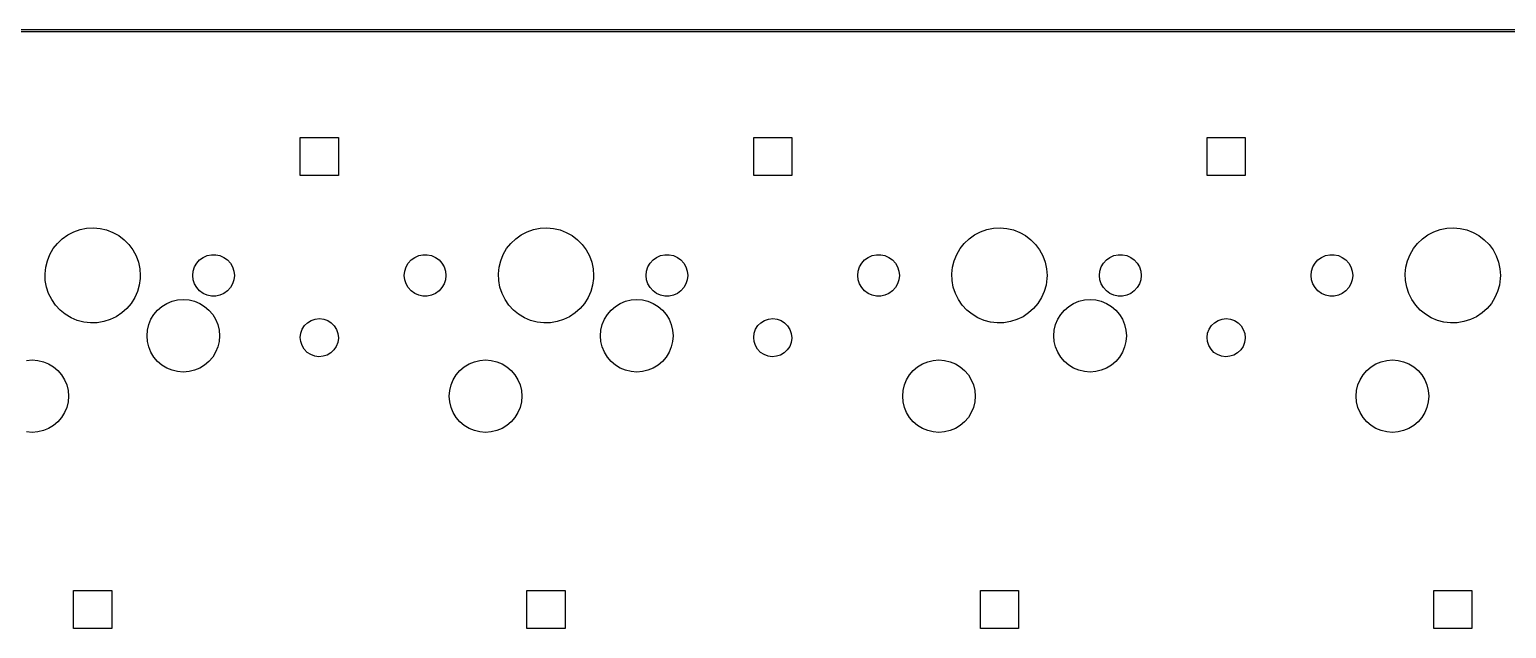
# Model space of a CAD drawing. Extents: x 64 to 386, y -179 to -50.
# Drawn here: x 155.6 to 217.6, y -75.7 to -50.5 of the extents above; entities that cross this region are included whole.
import ezdxf

# ---------------------------------------------------------------- set-up
doc = ezdxf.new("R2010")
doc.units = 0
doc.layers.add('BLACK', color=7, linetype='CONTINUOUS')

msp = doc.modelspace()

# ---------------------------------------------------------------- linework, layer by layer
at = {"layer": 'BLACK', "linetype": 'CONTINUOUS'}
for p, q in [((69.04, -50.46), (380.87, -50.46)), ((380.87, -50.56), (69.04, -50.56)), ((166.96, -56.6), (166.96, -55)), ((166.96, -55), (168.56, -55)), ((168.56, -55), (168.56, -56.6)), ((186.01, -56.6), (186.01, -55)), ((186.01, -55), (187.61, -55)), ((187.61, -55), (187.61, -56.6)), ((205.06, -56.6), (205.06, -55)), ((205.06, -55), (206.66, -55)), ((206.66, -55), (206.66, -56.6)), ((168.56, -56.6), (166.96, -56.6)), ((187.61, -56.6), (186.01, -56.6)), ((206.66, -56.6), (205.06, -56.6)), ((157.441, -58.9645), (157.707, -58.8709)), ((157.707, -58.8709), (157.984, -58.8158)), ((157.984, -58.8158), (158.266, -58.8002)), ((158.266, -58.8002), (158.548, -58.8246)), ((158.548, -58.8246), (158.823, -58.8884)), ((158.823, -58.8884), (159.087, -58.9903)), ((176.491, -58.9645), (176.757, -58.8709)), ((176.757, -58.8709), (177.034, -58.8158)), ((177.034, -58.8158), (177.316, -58.8002)), ((177.316, -58.8002), (177.598, -58.8246)), ((177.598, -58.8246), (177.873, -58.8884)), ((177.873, -58.8884), (178.137, -58.9903)), ((195.541, -58.9645), (195.807, -58.8709)), ((195.807, -58.8709), (196.084, -58.8158)), ((196.084, -58.8158), (196.366, -58.8002)), ((196.366, -58.8002), (196.648, -58.8246)), ((196.648, -58.8246), (196.923, -58.8884)), ((196.923, -58.8884), (197.187, -58.9903)), ((214.591, -58.9645), (214.857, -58.8709)), ((214.857, -58.8709), (215.134, -58.8158)), ((215.134, -58.8158), (215.416, -58.8002)), ((215.416, -58.8002), (215.698, -58.8246)), ((215.698, -58.8246), (215.973, -58.8884)), ((215.973, -58.8884), (216.237, -58.9903)), ((156.581, -59.6758), (156.756, -59.454)), ((156.756, -59.454), (156.96, -59.259)), ((156.96, -59.259), (157.19, -59.0947)), ((157.19, -59.0947), (157.441, -58.9645)), ((159.087, -58.9903), (159.333, -59.1284)), ((159.333, -59.1284), (159.558, -59.2998)), ((159.558, -59.2998), (159.756, -59.5011)), ((159.756, -59.5011), (159.924, -59.7283)), ((175.631, -59.6758), (175.806, -59.454)), ((175.806, -59.454), (176.01, -59.259)), ((176.01, -59.259), (176.24, -59.0947)), ((176.24, -59.0947), (176.491, -58.9645)), ((178.137, -58.9903), (178.383, -59.1284)), ((178.383, -59.1284), (178.608, -59.2998)), ((178.608, -59.2998), (178.806, -59.5011)), ((178.806, -59.5011), (178.974, -59.7283)), ((194.681, -59.6758), (194.856, -59.454)), ((194.856, -59.454), (195.06, -59.259)), ((195.06, -59.259), (195.29, -59.0947)), ((195.29, -59.0947), (195.541, -58.9645)), ((197.187, -58.9903), (197.433, -59.1284)), ((197.433, -59.1284), (197.658, -59.2998)), ((197.658, -59.2998), (197.856, -59.5011)), ((197.856, -59.5011), (198.024, -59.7283)), ((213.731, -59.6758), (213.906, -59.454)), ((213.906, -59.454), (214.11, -59.259)), ((214.11, -59.259), (214.34, -59.0947)), ((214.34, -59.0947), (214.591, -58.9645)), ((216.237, -58.9903), (216.483, -59.1284)), ((216.483, -59.1284), (216.708, -59.2998)), ((216.708, -59.2998), (216.906, -59.5011)), ((216.906, -59.5011), (217.074, -59.7283)), ((156.265, -60.4561), (156.333, -60.182)), ((156.333, -60.182), (156.439, -59.9201)), ((156.439, -59.9201), (156.581, -59.6758)), ((159.924, -59.7283), (160.058, -59.977)), ((160.058, -59.977), (160.156, -60.242)), ((162.607, -60.2857), (162.73, -60.1497)), ((162.73, -60.1497), (162.877, -60.0422)), ((162.877, -60.0422), (163.045, -59.9678)), ((163.045, -59.9678), (163.224, -59.9298)), ((163.224, -59.9298), (163.406, -59.9298)), ((163.406, -59.9298), (163.585, -59.9678)), ((163.585, -59.9678), (163.752, -60.0422)), ((163.752, -60.0422), (163.9, -60.1497)), ((163.9, -60.1497), (164.023, -60.2857)), ((171.497, -60.2857), (171.62, -60.1497)), ((171.62, -60.1497), (171.767, -60.0422)), ((171.767, -60.0422), (171.935, -59.9678)), ((171.935, -59.9678), (172.114, -59.9298)), ((172.114, -59.9298), (172.296, -59.9298)), ((172.296, -59.9298), (172.475, -59.9678)), ((172.475, -59.9678), (172.642, -60.0422)), ((172.642, -60.0422), (172.79, -60.1497)), ((172.79, -60.1497), (172.913, -60.2857)), ((175.315, -60.4561), (175.383, -60.182)), ((175.383, -60.182), (175.489, -59.9201)), ((175.489, -59.9201), (175.631, -59.6758)), ((178.974, -59.7283), (179.108, -59.977)), ((179.108, -59.977), (179.206, -60.242)), ((181.657, -60.2857), (181.78, -60.1497)), ((181.78, -60.1497), (181.927, -60.0422)), ((181.927, -60.0422), (182.095, -59.9678)), ((182.095, -59.9678), (182.274, -59.9298)), ((182.274, -59.9298), (182.456, -59.9298)), ((182.456, -59.9298), (182.635, -59.9678)), ((182.635, -59.9678), (182.802, -60.0422)), ((182.802, -60.0422), (182.95, -60.1497)), ((182.95, -60.1497), (183.073, -60.2857)), ((190.547, -60.2857), (190.67, -60.1497)), ((190.67, -60.1497), (190.817, -60.0422)), ((190.817, -60.0422), (190.985, -59.9678)), ((190.985, -59.9678), (191.164, -59.9298)), ((191.164, -59.9298), (191.346, -59.9298)), ((191.346, -59.9298), (191.525, -59.9678)), ((191.525, -59.9678), (191.692, -60.0422)), ((191.692, -60.0422), (191.84, -60.1497)), ((191.84, -60.1497), (191.963, -60.2857)), ((194.365, -60.4561), (194.433, -60.182)), ((194.433, -60.182), (194.539, -59.9201)), ((194.539, -59.9201), (194.681, -59.6758)), ((198.024, -59.7283), (198.158, -59.977)), ((198.158, -59.977), (198.256, -60.242)), ((200.707, -60.2857), (200.83, -60.1497)), ((200.83, -60.1497), (200.977, -60.0422)), ((200.977, -60.0422), (201.145, -59.9678)), ((201.145, -59.9678), (201.324, -59.9298)), ((201.324, -59.9298), (201.506, -59.9298)), ((201.506, -59.9298), (201.685, -59.9678)), ((201.685, -59.9678), (201.852, -60.0422)), ((201.852, -60.0422), (202, -60.1497)), ((202, -60.1497), (202.123, -60.2857)), ((209.597, -60.2857), (209.72, -60.1497)), ((209.72, -60.1497), (209.867, -60.0422)), ((209.867, -60.0422), (210.035, -59.9678)), ((210.035, -59.9678), (210.214, -59.9298)), ((210.214, -59.9298), (210.396, -59.9298)), ((210.396, -59.9298), (210.575, -59.9678)), ((210.575, -59.9678), (210.742, -60.0422)), ((210.742, -60.0422), (210.89, -60.1497)), ((210.89, -60.1497), (211.013, -60.2857)), ((213.415, -60.4561), (213.483, -60.182)), ((213.483, -60.182), (213.589, -59.9201)), ((213.589, -59.9201), (213.731, -59.6758)), ((217.074, -59.7283), (217.208, -59.977)), ((217.208, -59.977), (217.306, -60.242)), ((156.236, -60.7372), (156.265, -60.4561)), ((156.247, -61.0195), (156.236, -60.7372)), ((160.156, -60.242), (160.215, -60.5182)), ((160.215, -60.5182), (160.235, -60.8)), ((160.235, -60.8), (160.231, -60.9256)), ((162.44, -60.8), (162.459, -60.6181)), ((162.459, -60.9819), (162.44, -60.8)), ((162.459, -60.6181), (162.516, -60.4441)), ((162.516, -60.4441), (162.607, -60.2857)), ((164.023, -60.2857), (164.114, -60.4441)), ((164.114, -60.4441), (164.171, -60.6181)), ((164.171, -60.6181), (164.19, -60.8)), ((164.19, -60.8), (164.171, -60.9819)), ((171.33, -60.8), (171.349, -60.6181)), ((171.349, -60.9819), (171.33, -60.8)), ((171.349, -60.6181), (171.406, -60.4441)), ((171.406, -60.4441), (171.497, -60.2857)), ((172.913, -60.2857), (173.004, -60.4441)), ((173.004, -60.4441), (173.061, -60.6181)), ((173.061, -60.6181), (173.08, -60.8)), ((173.08, -60.8), (173.061, -60.9819)), ((175.286, -60.7372), (175.315, -60.4561)), ((175.297, -61.0195), (175.286, -60.7372)), ((179.206, -60.242), (179.265, -60.5182)), ((179.265, -60.5182), (179.285, -60.8)), ((179.285, -60.8), (179.281, -60.9256)), ((181.49, -60.8), (181.509, -60.6181)), ((181.509, -60.9819), (181.49, -60.8)), ((181.509, -60.6181), (181.566, -60.4441)), ((181.566, -60.4441), (181.657, -60.2857)), ((183.073, -60.2857), (183.164, -60.4441)), ((183.164, -60.4441), (183.221, -60.6181)), ((183.221, -60.6181), (183.24, -60.8)), ((183.24, -60.8), (183.221, -60.9819)), ((190.38, -60.8), (190.399, -60.6181)), ((190.399, -60.9819), (190.38, -60.8)), ((190.399, -60.6181), (190.456, -60.4441)), ((190.456, -60.4441), (190.547, -60.2857)), ((191.963, -60.2857), (192.054, -60.4441)), ((192.054, -60.4441), (192.111, -60.6181)), ((192.111, -60.6181), (192.13, -60.8)), ((192.13, -60.8), (192.111, -60.9819)), ((194.336, -60.7372), (194.365, -60.4561)), ((194.347, -61.0195), (194.336, -60.7372)), ((198.256, -60.242), (198.315, -60.5182)), ((198.315, -60.5182), (198.335, -60.8)), ((198.335, -60.8), (198.331, -60.9256)), ((200.54, -60.8), (200.559, -60.6181)), ((200.559, -60.9819), (200.54, -60.8)), ((200.559, -60.6181), (200.616, -60.4441)), ((200.616, -60.4441), (200.707, -60.2857)), ((202.123, -60.2857), (202.214, -60.4441)), ((202.214, -60.4441), (202.271, -60.6181)), ((202.271, -60.6181), (202.29, -60.8)), ((202.29, -60.8), (202.271, -60.9819)), ((209.43, -60.8), (209.449, -60.6181)), ((209.449, -60.9819), (209.43, -60.8)), ((209.449, -60.6181), (209.506, -60.4441)), ((209.506, -60.4441), (209.597, -60.2857)), ((211.013, -60.2857), (211.104, -60.4441)), ((211.104, -60.4441), (211.161, -60.6181)), ((211.161, -60.6181), (211.18, -60.8)), ((211.18, -60.8), (211.161, -60.9819)), ((213.386, -60.7372), (213.415, -60.4561)), ((213.397, -61.0195), (213.386, -60.7372)), ((217.306, -60.242), (217.365, -60.5182)), ((217.365, -60.5182), (217.385, -60.8)), ((217.385, -60.8), (217.381, -60.9256)), ((156.298, -61.2974), (156.247, -61.0195)), ((156.387, -61.5654), (156.298, -61.2974)), ((160.193, -61.2056), (160.117, -61.4775)), ((160.231, -60.9256), (160.193, -61.2056)), ((162.516, -61.1559), (162.459, -60.9819)), ((162.607, -61.3143), (162.516, -61.1559)), ((162.73, -61.4503), (162.607, -61.3143)), ((164.023, -61.3143), (163.9, -61.4503)), ((164.114, -61.1559), (164.023, -61.3143)), ((164.171, -60.9819), (164.114, -61.1559)), ((171.406, -61.1559), (171.349, -60.9819)), ((171.497, -61.3143), (171.406, -61.1559)), ((171.62, -61.4503), (171.497, -61.3143)), ((172.913, -61.3143), (172.79, -61.4503)), ((173.004, -61.1559), (172.913, -61.3143)), ((173.061, -60.9819), (173.004, -61.1559)), ((175.348, -61.2974), (175.297, -61.0195)), ((175.437, -61.5654), (175.348, -61.2974)), ((179.243, -61.2056), (179.167, -61.4775)), ((179.281, -60.9256), (179.243, -61.2056)), ((181.566, -61.1559), (181.509, -60.9819)), ((181.657, -61.3143), (181.566, -61.1559)), ((181.78, -61.4503), (181.657, -61.3143)), ((183.073, -61.3143), (182.95, -61.4503)), ((183.164, -61.1559), (183.073, -61.3143)), ((183.221, -60.9819), (183.164, -61.1559)), ((190.456, -61.1559), (190.399, -60.9819)), ((190.547, -61.3143), (190.456, -61.1559)), ((190.67, -61.4503), (190.547, -61.3143)), ((191.963, -61.3143), (191.84, -61.4503)), ((192.054, -61.1559), (191.963, -61.3143)), ((192.111, -60.9819), (192.054, -61.1559)), ((194.398, -61.2974), (194.347, -61.0195)), ((194.487, -61.5654), (194.398, -61.2974)), ((198.293, -61.2056), (198.217, -61.4775)), ((198.331, -60.9256), (198.293, -61.2056)), ((200.616, -61.1559), (200.559, -60.9819)), ((200.707, -61.3143), (200.616, -61.1559)), ((200.83, -61.4503), (200.707, -61.3143)), ((202.123, -61.3143), (202, -61.4503)), ((202.214, -61.1559), (202.123, -61.3143)), ((202.271, -60.9819), (202.214, -61.1559)), ((209.506, -61.1559), (209.449, -60.9819)), ((209.597, -61.3143), (209.506, -61.1559)), ((209.72, -61.4503), (209.597, -61.3143)), ((211.013, -61.3143), (210.89, -61.4503)), ((211.104, -61.1559), (211.013, -61.3143)), ((211.161, -60.9819), (211.104, -61.1559)), ((213.448, -61.2974), (213.397, -61.0195)), ((213.537, -61.5654), (213.448, -61.2974)), ((217.343, -61.2056), (217.267, -61.4775)), ((217.381, -60.9256), (217.343, -61.2056)), ((156.514, -61.8181), (156.387, -61.5654)), ((156.674, -62.0505), (156.514, -61.8181)), ((156.866, -62.2579), (156.674, -62.0505)), ((159.853, -61.9756), (159.671, -62.1918)), ((160.003, -61.7359), (159.853, -61.9756)), ((160.117, -61.4775), (160.003, -61.7359)), ((161.149, -62.1062), (161.353, -61.9812)), ((161.353, -61.9812), (161.574, -61.8896)), ((161.574, -61.8896), (161.806, -61.8338)), ((161.806, -61.8338), (162.045, -61.815)), ((162.045, -61.815), (162.284, -61.8338)), ((162.284, -61.8338), (162.516, -61.8896)), ((162.516, -61.8896), (162.737, -61.9812)), ((162.877, -61.5578), (162.73, -61.4503)), ((162.737, -61.9812), (162.941, -62.1062)), ((163.045, -61.6322), (162.877, -61.5578)), ((163.224, -61.6702), (163.045, -61.6322)), ((163.406, -61.6702), (163.224, -61.6702)), ((163.585, -61.6322), (163.406, -61.6702)), ((163.752, -61.5578), (163.585, -61.6322)), ((163.9, -61.4503), (163.752, -61.5578)), ((171.767, -61.5578), (171.62, -61.4503)), ((171.935, -61.6322), (171.767, -61.5578)), ((172.114, -61.6702), (171.935, -61.6322)), ((172.296, -61.6702), (172.114, -61.6702)), ((172.475, -61.6322), (172.296, -61.6702)), ((172.642, -61.5578), (172.475, -61.6322)), ((172.79, -61.4503), (172.642, -61.5578)), ((175.564, -61.8181), (175.437, -61.5654)), ((175.724, -62.0505), (175.564, -61.8181)), ((175.916, -62.2579), (175.724, -62.0505)), ((178.903, -61.9756), (178.721, -62.1918)), ((179.053, -61.7359), (178.903, -61.9756)), ((179.167, -61.4775), (179.053, -61.7359)), ((180.199, -62.1062), (180.403, -61.9812)), ((180.403, -61.9812), (180.624, -61.8896)), ((180.624, -61.8896), (180.856, -61.8338)), ((180.856, -61.8338), (181.095, -61.815)), ((181.095, -61.815), (181.334, -61.8338)), ((181.334, -61.8338), (181.566, -61.8896)), ((181.566, -61.8896), (181.787, -61.9812)), ((181.927, -61.5578), (181.78, -61.4503)), ((181.787, -61.9812), (181.991, -62.1062)), ((182.095, -61.6322), (181.927, -61.5578)), ((182.274, -61.6702), (182.095, -61.6322)), ((182.456, -61.6702), (182.274, -61.6702)), ((182.635, -61.6322), (182.456, -61.6702)), ((182.802, -61.5578), (182.635, -61.6322)), ((182.95, -61.4503), (182.802, -61.5578)), ((190.817, -61.5578), (190.67, -61.4503)), ((190.985, -61.6322), (190.817, -61.5578)), ((191.164, -61.6702), (190.985, -61.6322)), ((191.346, -61.6702), (191.164, -61.6702)), ((191.525, -61.6322), (191.346, -61.6702)), ((191.692, -61.5578), (191.525, -61.6322)), ((191.84, -61.4503), (191.692, -61.5578)), ((194.614, -61.8181), (194.487, -61.5654)), ((194.774, -62.0505), (194.614, -61.8181)), ((194.966, -62.2579), (194.774, -62.0505)), ((197.953, -61.9756), (197.771, -62.1918)), ((198.103, -61.7359), (197.953, -61.9756)), ((198.217, -61.4775), (198.103, -61.7359)), ((199.249, -62.1062), (199.453, -61.9812)), ((199.453, -61.9812), (199.674, -61.8896)), ((199.674, -61.8896), (199.906, -61.8338)), ((199.906, -61.8338), (200.145, -61.815)), ((200.145, -61.815), (200.384, -61.8338)), ((200.384, -61.8338), (200.616, -61.8896)), ((200.616, -61.8896), (200.837, -61.9812)), ((200.977, -61.5578), (200.83, -61.4503)), ((200.837, -61.9812), (201.041, -62.1062)), ((201.145, -61.6322), (200.977, -61.5578)), ((201.324, -61.6702), (201.145, -61.6322)), ((201.506, -61.6702), (201.324, -61.6702)), ((201.685, -61.6322), (201.506, -61.6702)), ((201.852, -61.5578), (201.685, -61.6322)), ((202, -61.4503), (201.852, -61.5578)), ((209.867, -61.5578), (209.72, -61.4503)), ((210.035, -61.6322), (209.867, -61.5578)), ((210.214, -61.6702), (210.035, -61.6322)), ((210.396, -61.6702), (210.214, -61.6702)), ((210.575, -61.6322), (210.396, -61.6702)), ((210.742, -61.5578), (210.575, -61.6322)), ((210.89, -61.4503), (210.742, -61.5578)), ((213.664, -61.8181), (213.537, -61.5654)), ((213.824, -62.0505), (213.664, -61.8181)), ((214.016, -62.2579), (213.824, -62.0505)), ((217.003, -61.9756), (216.821, -62.1918)), ((217.153, -61.7359), (217.003, -61.9756)), ((217.267, -61.4775), (217.153, -61.7359)), ((157.085, -62.4363), (156.866, -62.2579)), ((157.327, -62.582), (157.085, -62.4363)), ((157.587, -62.6922), (157.327, -62.582)), ((158.971, -62.6596), (158.702, -62.7447)), ((159.226, -62.5373), (158.971, -62.6596)), ((159.461, -62.3803), (159.226, -62.5373)), ((159.671, -62.1918), (159.461, -62.3803)), ((160.595, -62.8687), (160.686, -62.6477)), ((160.686, -62.6477), (160.811, -62.4436)), ((160.811, -62.4436), (160.967, -62.2617)), ((160.967, -62.2617), (161.149, -62.1062)), ((162.941, -62.1062), (163.123, -62.2617)), ((163.123, -62.2617), (163.279, -62.4436)), ((163.279, -62.4436), (163.404, -62.6477)), ((163.404, -62.6477), (163.495, -62.8687)), ((167.419, -62.6961), (167.588, -62.6387)), ((167.588, -62.6387), (167.766, -62.62)), ((167.766, -62.62), (167.943, -62.6411)), ((167.943, -62.6411), (168.111, -62.701)), ((176.135, -62.4363), (175.916, -62.2579)), ((176.377, -62.582), (176.135, -62.4363)), ((176.637, -62.6922), (176.377, -62.582)), ((178.021, -62.6596), (177.752, -62.7447)), ((178.276, -62.5373), (178.021, -62.6596)), ((178.511, -62.3803), (178.276, -62.5373)), ((178.721, -62.1918), (178.511, -62.3803)), ((179.645, -62.8687), (179.736, -62.6477)), ((179.736, -62.6477), (179.861, -62.4436)), ((179.861, -62.4436), (180.017, -62.2617)), ((180.017, -62.2617), (180.199, -62.1062)), ((181.991, -62.1062), (182.173, -62.2617)), ((182.173, -62.2617), (182.329, -62.4436)), ((182.329, -62.4436), (182.454, -62.6477)), ((182.454, -62.6477), (182.545, -62.8687)), ((186.469, -62.6961), (186.638, -62.6387)), ((186.638, -62.6387), (186.816, -62.62)), ((186.816, -62.62), (186.993, -62.6411)), ((186.993, -62.6411), (187.161, -62.701)), ((195.185, -62.4363), (194.966, -62.2579)), ((195.427, -62.582), (195.185, -62.4363)), ((195.687, -62.6922), (195.427, -62.582)), ((197.071, -62.6596), (196.802, -62.7447)), ((197.326, -62.5373), (197.071, -62.6596)), ((197.561, -62.3803), (197.326, -62.5373)), ((197.771, -62.1918), (197.561, -62.3803)), ((198.695, -62.8687), (198.786, -62.6477)), ((198.786, -62.6477), (198.911, -62.4436)), ((198.911, -62.4436), (199.067, -62.2617)), ((199.067, -62.2617), (199.249, -62.1062)), ((201.041, -62.1062), (201.223, -62.2617)), ((201.223, -62.2617), (201.379, -62.4436)), ((201.379, -62.4436), (201.504, -62.6477)), ((201.504, -62.6477), (201.595, -62.8687)), ((205.519, -62.6961), (205.688, -62.6387)), ((205.688, -62.6387), (205.866, -62.62)), ((205.866, -62.62), (206.043, -62.6411)), ((206.043, -62.6411), (206.211, -62.701)), ((214.235, -62.4363), (214.016, -62.2579)), ((214.477, -62.582), (214.235, -62.4363)), ((214.737, -62.6922), (214.477, -62.582)), ((216.121, -62.6596), (215.852, -62.7447)), ((216.376, -62.5373), (216.121, -62.6596)), ((216.611, -62.3803), (216.376, -62.5373)), ((216.821, -62.1918), (216.611, -62.3803)), ((157.86, -62.7646), (157.587, -62.6922)), ((158.141, -62.7978), (157.86, -62.7646)), ((158.423, -62.7911), (158.141, -62.7978)), ((158.702, -62.7447), (158.423, -62.7911)), ((160.52, -63.34), (160.539, -63.1014)), ((160.539, -63.1014), (160.595, -62.8687)), ((163.495, -62.8687), (163.551, -63.1014)), ((163.551, -63.1014), (163.57, -63.34)), ((166.96, -63.4088), (166.982, -63.2319)), ((166.982, -63.2319), (167.043, -63.0643)), ((167.043, -63.0643), (167.14, -62.9144)), ((167.14, -62.9144), (167.267, -62.7896)), ((167.267, -62.7896), (167.419, -62.6961)), ((168.111, -62.701), (168.261, -62.7965)), ((168.261, -62.7965), (168.387, -62.9231)), ((168.387, -62.9231), (168.481, -63.0743)), ((168.481, -63.0743), (168.54, -63.2428)), ((168.54, -63.2428), (168.56, -63.42)), ((176.91, -62.7646), (176.637, -62.6922)), ((177.191, -62.7978), (176.91, -62.7646)), ((177.473, -62.7911), (177.191, -62.7978)), ((177.752, -62.7447), (177.473, -62.7911)), ((179.57, -63.34), (179.589, -63.1014)), ((179.589, -63.1014), (179.645, -62.8687)), ((182.545, -62.8687), (182.601, -63.1014)), ((182.601, -63.1014), (182.62, -63.34)), ((186.01, -63.4088), (186.032, -63.2319)), ((186.032, -63.2319), (186.093, -63.0643)), ((186.093, -63.0643), (186.19, -62.9144)), ((186.19, -62.9144), (186.317, -62.7896)), ((186.317, -62.7896), (186.469, -62.6961)), ((187.161, -62.701), (187.311, -62.7965)), ((187.311, -62.7965), (187.437, -62.9231)), ((187.437, -62.9231), (187.531, -63.0743)), ((187.531, -63.0743), (187.59, -63.2428)), ((187.59, -63.2428), (187.61, -63.42)), ((195.96, -62.7646), (195.687, -62.6922)), ((196.241, -62.7978), (195.96, -62.7646)), ((196.523, -62.7911), (196.241, -62.7978)), ((196.802, -62.7447), (196.523, -62.7911)), ((198.62, -63.34), (198.639, -63.1014)), ((198.639, -63.1014), (198.695, -62.8687)), ((201.595, -62.8687), (201.651, -63.1014)), ((201.651, -63.1014), (201.67, -63.34)), ((205.06, -63.4088), (205.082, -63.2319)), ((205.082, -63.2319), (205.143, -63.0643)), ((205.143, -63.0643), (205.24, -62.9144)), ((205.24, -62.9144), (205.367, -62.7896)), ((205.367, -62.7896), (205.519, -62.6961)), ((206.211, -62.701), (206.361, -62.7965)), ((206.361, -62.7965), (206.487, -62.9231)), ((206.487, -62.9231), (206.581, -63.0743)), ((206.581, -63.0743), (206.64, -63.2428)), ((206.64, -63.2428), (206.66, -63.42)), ((215.01, -62.7646), (214.737, -62.6922)), ((215.291, -62.7978), (215.01, -62.7646)), ((215.573, -62.7911), (215.291, -62.7978)), ((215.852, -62.7447), (215.573, -62.7911)), ((160.539, -63.5786), (160.52, -63.34)), ((160.595, -63.8113), (160.539, -63.5786)), ((160.686, -64.0323), (160.595, -63.8113)), ((163.495, -63.8113), (163.404, -64.0323)), ((163.551, -63.5786), (163.495, -63.8113)), ((163.57, -63.34), (163.551, -63.5786)), ((166.977, -63.5863), (166.96, -63.4088)), ((167.034, -63.7556), (166.977, -63.5863)), ((167.126, -63.9081), (167.034, -63.7556)), ((167.25, -64.0364), (167.126, -63.9081)), ((168.472, -63.7857), (168.373, -63.9342)), ((168.535, -63.619), (168.472, -63.7857)), ((168.56, -63.4423), (168.535, -63.619)), ((168.56, -63.42), (168.56, -63.4423)), ((179.589, -63.5786), (179.57, -63.34)), ((179.645, -63.8113), (179.589, -63.5786)), ((179.736, -64.0323), (179.645, -63.8113)), ((182.545, -63.8113), (182.454, -64.0323)), ((182.601, -63.5786), (182.545, -63.8113)), ((182.62, -63.34), (182.601, -63.5786)), ((186.027, -63.5863), (186.01, -63.4088)), ((186.084, -63.7556), (186.027, -63.5863)), ((186.176, -63.9081), (186.084, -63.7556)), ((186.3, -64.0364), (186.176, -63.9081)), ((187.522, -63.7857), (187.423, -63.9342)), ((187.585, -63.619), (187.522, -63.7857)), ((187.61, -63.4423), (187.585, -63.619)), ((187.61, -63.42), (187.61, -63.4423)), ((198.639, -63.5786), (198.62, -63.34)), ((198.695, -63.8113), (198.639, -63.5786)), ((198.786, -64.0323), (198.695, -63.8113)), ((201.595, -63.8113), (201.504, -64.0323)), ((201.651, -63.5786), (201.595, -63.8113)), ((201.67, -63.34), (201.651, -63.5786)), ((205.077, -63.5863), (205.06, -63.4088)), ((205.134, -63.7556), (205.077, -63.5863)), ((205.226, -63.9081), (205.134, -63.7556)), ((205.35, -64.0364), (205.226, -63.9081)), ((206.572, -63.7857), (206.473, -63.9342)), ((206.635, -63.619), (206.572, -63.7857)), ((206.66, -63.4423), (206.635, -63.619)), ((206.66, -63.42), (206.66, -63.4423)), ((155.456, -64.3738), (155.695, -64.355)), ((155.695, -64.355), (155.934, -64.3738)), ((155.934, -64.3738), (156.166, -64.4296)), ((156.166, -64.4296), (156.387, -64.5212)), ((156.387, -64.5212), (156.591, -64.6462)), ((160.811, -64.2364), (160.686, -64.0323)), ((160.967, -64.4183), (160.811, -64.2364)), ((161.149, -64.5738), (160.967, -64.4183)), ((163.123, -64.4183), (162.941, -64.5738)), ((163.279, -64.2364), (163.123, -64.4183)), ((163.404, -64.0323), (163.279, -64.2364)), ((167.399, -64.1341), (167.25, -64.0364)), ((167.566, -64.1962), (167.399, -64.1341)), ((167.743, -64.2198), (167.566, -64.1962)), ((167.921, -64.2037), (167.743, -64.2198)), ((168.09, -64.1485), (167.921, -64.2037)), ((168.244, -64.0572), (168.09, -64.1485)), ((168.373, -63.9342), (168.244, -64.0572)), ((173.849, -64.6462), (174.053, -64.5212)), ((174.053, -64.5212), (174.274, -64.4296)), ((174.274, -64.4296), (174.506, -64.3738)), ((174.506, -64.3738), (174.745, -64.355)), ((174.745, -64.355), (174.984, -64.3738)), ((174.984, -64.3738), (175.216, -64.4296)), ((175.216, -64.4296), (175.437, -64.5212)), ((175.437, -64.5212), (175.641, -64.6462)), ((179.861, -64.2364), (179.736, -64.0323)), ((180.017, -64.4183), (179.861, -64.2364)), ((180.199, -64.5738), (180.017, -64.4183)), ((182.173, -64.4183), (181.991, -64.5738)), ((182.329, -64.2364), (182.173, -64.4183)), ((182.454, -64.0323), (182.329, -64.2364)), ((186.449, -64.1341), (186.3, -64.0364)), ((186.616, -64.1962), (186.449, -64.1341)), ((186.793, -64.2198), (186.616, -64.1962)), ((186.971, -64.2037), (186.793, -64.2198)), ((187.14, -64.1485), (186.971, -64.2037)), ((187.294, -64.0572), (187.14, -64.1485)), ((187.423, -63.9342), (187.294, -64.0572)), ((192.899, -64.6462), (193.103, -64.5212)), ((193.103, -64.5212), (193.324, -64.4296)), ((193.324, -64.4296), (193.556, -64.3738)), ((193.556, -64.3738), (193.795, -64.355)), ((193.795, -64.355), (194.034, -64.3738)), ((194.034, -64.3738), (194.266, -64.4296)), ((194.266, -64.4296), (194.487, -64.5212)), ((194.487, -64.5212), (194.691, -64.6462)), ((198.911, -64.2364), (198.786, -64.0323)), ((199.067, -64.4183), (198.911, -64.2364)), ((199.249, -64.5738), (199.067, -64.4183)), ((201.223, -64.4183), (201.041, -64.5738)), ((201.379, -64.2364), (201.223, -64.4183)), ((201.504, -64.0323), (201.379, -64.2364)), ((205.499, -64.1341), (205.35, -64.0364)), ((205.666, -64.1962), (205.499, -64.1341)), ((205.843, -64.2198), (205.666, -64.1962)), ((206.021, -64.2037), (205.843, -64.2198)), ((206.19, -64.1485), (206.021, -64.2037)), ((206.344, -64.0572), (206.19, -64.1485)), ((206.473, -63.9342), (206.344, -64.0572)), ((211.949, -64.6462), (212.153, -64.5212)), ((212.153, -64.5212), (212.374, -64.4296)), ((212.374, -64.4296), (212.606, -64.3738)), ((212.606, -64.3738), (212.845, -64.355)), ((212.845, -64.355), (213.084, -64.3738)), ((213.084, -64.3738), (213.316, -64.4296)), ((213.316, -64.4296), (213.537, -64.5212)), ((213.537, -64.5212), (213.741, -64.6462)), ((156.591, -64.6462), (156.773, -64.8017)), ((156.773, -64.8017), (156.929, -64.9836)), ((156.929, -64.9836), (157.054, -65.1877)), ((161.353, -64.6988), (161.149, -64.5738)), ((161.574, -64.7904), (161.353, -64.6988)), ((161.806, -64.8462), (161.574, -64.7904)), ((162.045, -64.865), (161.806, -64.8462)), ((162.284, -64.8462), (162.045, -64.865)), ((162.516, -64.7904), (162.284, -64.8462)), ((162.737, -64.6988), (162.516, -64.7904)), ((162.941, -64.5738), (162.737, -64.6988)), ((173.386, -65.1877), (173.511, -64.9836)), ((173.511, -64.9836), (173.667, -64.8017)), ((173.667, -64.8017), (173.849, -64.6462)), ((175.641, -64.6462), (175.823, -64.8017)), ((175.823, -64.8017), (175.979, -64.9836)), ((175.979, -64.9836), (176.104, -65.1877)), ((180.403, -64.6988), (180.199, -64.5738)), ((180.624, -64.7904), (180.403, -64.6988)), ((180.856, -64.8462), (180.624, -64.7904)), ((181.095, -64.865), (180.856, -64.8462)), ((181.334, -64.8462), (181.095, -64.865)), ((181.566, -64.7904), (181.334, -64.8462)), ((181.787, -64.6988), (181.566, -64.7904)), ((181.991, -64.5738), (181.787, -64.6988)), ((192.436, -65.1877), (192.561, -64.9836)), ((192.561, -64.9836), (192.717, -64.8017)), ((192.717, -64.8017), (192.899, -64.6462)), ((194.691, -64.6462), (194.873, -64.8017)), ((194.873, -64.8017), (195.029, -64.9836)), ((195.029, -64.9836), (195.154, -65.1877)), ((199.453, -64.6988), (199.249, -64.5738)), ((199.674, -64.7904), (199.453, -64.6988)), ((199.906, -64.8462), (199.674, -64.7904)), ((200.145, -64.865), (199.906, -64.8462)), ((200.384, -64.8462), (200.145, -64.865)), ((200.616, -64.7904), (200.384, -64.8462)), ((200.837, -64.6988), (200.616, -64.7904)), ((201.041, -64.5738), (200.837, -64.6988)), ((211.486, -65.1877), (211.611, -64.9836)), ((211.611, -64.9836), (211.767, -64.8017)), ((211.767, -64.8017), (211.949, -64.6462)), ((213.741, -64.6462), (213.923, -64.8017)), ((213.923, -64.8017), (214.079, -64.9836)), ((214.079, -64.9836), (214.204, -65.1877)), ((157.054, -65.1877), (157.145, -65.4087)), ((157.145, -65.4087), (157.201, -65.6414)), ((157.201, -65.6414), (157.22, -65.88)), ((173.22, -65.88), (173.239, -65.6414)), ((173.239, -65.6414), (173.295, -65.4087)), ((173.295, -65.4087), (173.386, -65.1877)), ((176.104, -65.1877), (176.195, -65.4087)), ((176.195, -65.4087), (176.251, -65.6414)), ((176.251, -65.6414), (176.27, -65.88)), ((192.27, -65.88), (192.289, -65.6414)), ((192.289, -65.6414), (192.345, -65.4087)), ((192.345, -65.4087), (192.436, -65.1877)), ((195.154, -65.1877), (195.245, -65.4087)), ((195.245, -65.4087), (195.301, -65.6414)), ((195.301, -65.6414), (195.32, -65.88)), ((211.32, -65.88), (211.339, -65.6414)), ((211.339, -65.6414), (211.395, -65.4087)), ((211.395, -65.4087), (211.486, -65.1877)), ((214.204, -65.1877), (214.295, -65.4087)), ((214.295, -65.4087), (214.351, -65.6414)), ((214.351, -65.6414), (214.37, -65.88)), ((157.145, -66.3513), (157.054, -66.5723)), ((157.201, -66.1186), (157.145, -66.3513)), ((157.22, -65.88), (157.201, -66.1186)), ((173.239, -66.1186), (173.22, -65.88)), ((173.295, -66.3513), (173.239, -66.1186)), ((173.386, -66.5723), (173.295, -66.3513)), ((176.195, -66.3513), (176.104, -66.5723)), ((176.251, -66.1186), (176.195, -66.3513)), ((176.27, -65.88), (176.251, -66.1186)), ((192.289, -66.1186), (192.27, -65.88)), ((192.345, -66.3513), (192.289, -66.1186)), ((192.436, -66.5723), (192.345, -66.3513)), ((195.245, -66.3513), (195.154, -66.5723)), ((195.301, -66.1186), (195.245, -66.3513)), ((195.32, -65.88), (195.301, -66.1186)), ((211.339, -66.1186), (211.32, -65.88)), ((211.395, -66.3513), (211.339, -66.1186)), ((211.486, -66.5723), (211.395, -66.3513)), ((214.295, -66.3513), (214.204, -66.5723)), ((214.351, -66.1186), (214.295, -66.3513)), ((214.37, -65.88), (214.351, -66.1186)), ((156.773, -66.9583), (156.591, -67.1138)), ((156.929, -66.7764), (156.773, -66.9583)), ((157.054, -66.5723), (156.929, -66.7764)), ((173.511, -66.7764), (173.386, -66.5723)), ((173.667, -66.9583), (173.511, -66.7764)), ((173.849, -67.1138), (173.667, -66.9583)), ((175.823, -66.9583), (175.641, -67.1138)), ((175.979, -66.7764), (175.823, -66.9583)), ((176.104, -66.5723), (175.979, -66.7764)), ((192.561, -66.7764), (192.436, -66.5723)), ((192.717, -66.9583), (192.561, -66.7764)), ((192.899, -67.1138), (192.717, -66.9583)), ((194.873, -66.9583), (194.691, -67.1138)), ((195.029, -66.7764), (194.873, -66.9583)), ((195.154, -66.5723), (195.029, -66.7764)), ((211.611, -66.7764), (211.486, -66.5723)), ((211.767, -66.9583), (211.611, -66.7764)), ((211.949, -67.1138), (211.767, -66.9583)), ((213.923, -66.9583), (213.741, -67.1138)), ((214.079, -66.7764), (213.923, -66.9583)), ((214.204, -66.5723), (214.079, -66.7764)), ((155.695, -67.405), (155.456, -67.3862)), ((155.934, -67.3862), (155.695, -67.405)), ((156.166, -67.3304), (155.934, -67.3862)), ((156.387, -67.2388), (156.166, -67.3304)), ((156.591, -67.1138), (156.387, -67.2388)), ((174.053, -67.2388), (173.849, -67.1138)), ((174.274, -67.3304), (174.053, -67.2388)), ((174.506, -67.3862), (174.274, -67.3304)), ((174.745, -67.405), (174.506, -67.3862)), ((174.984, -67.3862), (174.745, -67.405)), ((175.216, -67.3304), (174.984, -67.3862)), ((175.437, -67.2388), (175.216, -67.3304)), ((175.641, -67.1138), (175.437, -67.2388)), ((193.103, -67.2388), (192.899, -67.1138)), ((193.324, -67.3304), (193.103, -67.2388)), ((193.556, -67.3862), (193.324, -67.3304)), ((193.795, -67.405), (193.556, -67.3862)), ((194.034, -67.3862), (193.795, -67.405)), ((194.266, -67.3304), (194.034, -67.3862)), ((194.487, -67.2388), (194.266, -67.3304)), ((194.691, -67.1138), (194.487, -67.2388)), ((212.153, -67.2388), (211.949, -67.1138)), ((212.374, -67.3304), (212.153, -67.2388)), ((212.606, -67.3862), (212.374, -67.3304)), ((212.845, -67.405), (212.606, -67.3862)), ((213.084, -67.3862), (212.845, -67.405)), ((213.316, -67.3304), (213.084, -67.3862)), ((213.537, -67.2388), (213.316, -67.3304)), ((213.741, -67.1138), (213.537, -67.2388)), ((157.435, -75.65), (157.435, -74.05)), ((157.435, -74.05), (159.035, -74.05)), ((159.035, -74.05), (159.035, -75.65)), ((176.485, -75.65), (176.485, -74.05)), ((176.485, -74.05), (178.085, -74.05)), ((178.085, -74.05), (178.085, -75.65)), ((195.535, -75.65), (195.535, -74.05)), ((195.535, -74.05), (197.135, -74.05)), ((197.135, -74.05), (197.135, -75.65)), ((214.585, -75.65), (214.585, -74.05)), ((214.585, -74.05), (216.185, -74.05)), ((216.185, -74.05), (216.185, -75.65)), ((159.035, -75.65), (157.435, -75.65)), ((178.085, -75.65), (176.485, -75.65)), ((197.135, -75.65), (195.535, -75.65)), ((216.185, -75.65), (214.585, -75.65))]:
    msp.add_line(p, q, dxfattribs=at)

doc.saveas('drawing.dxf')
